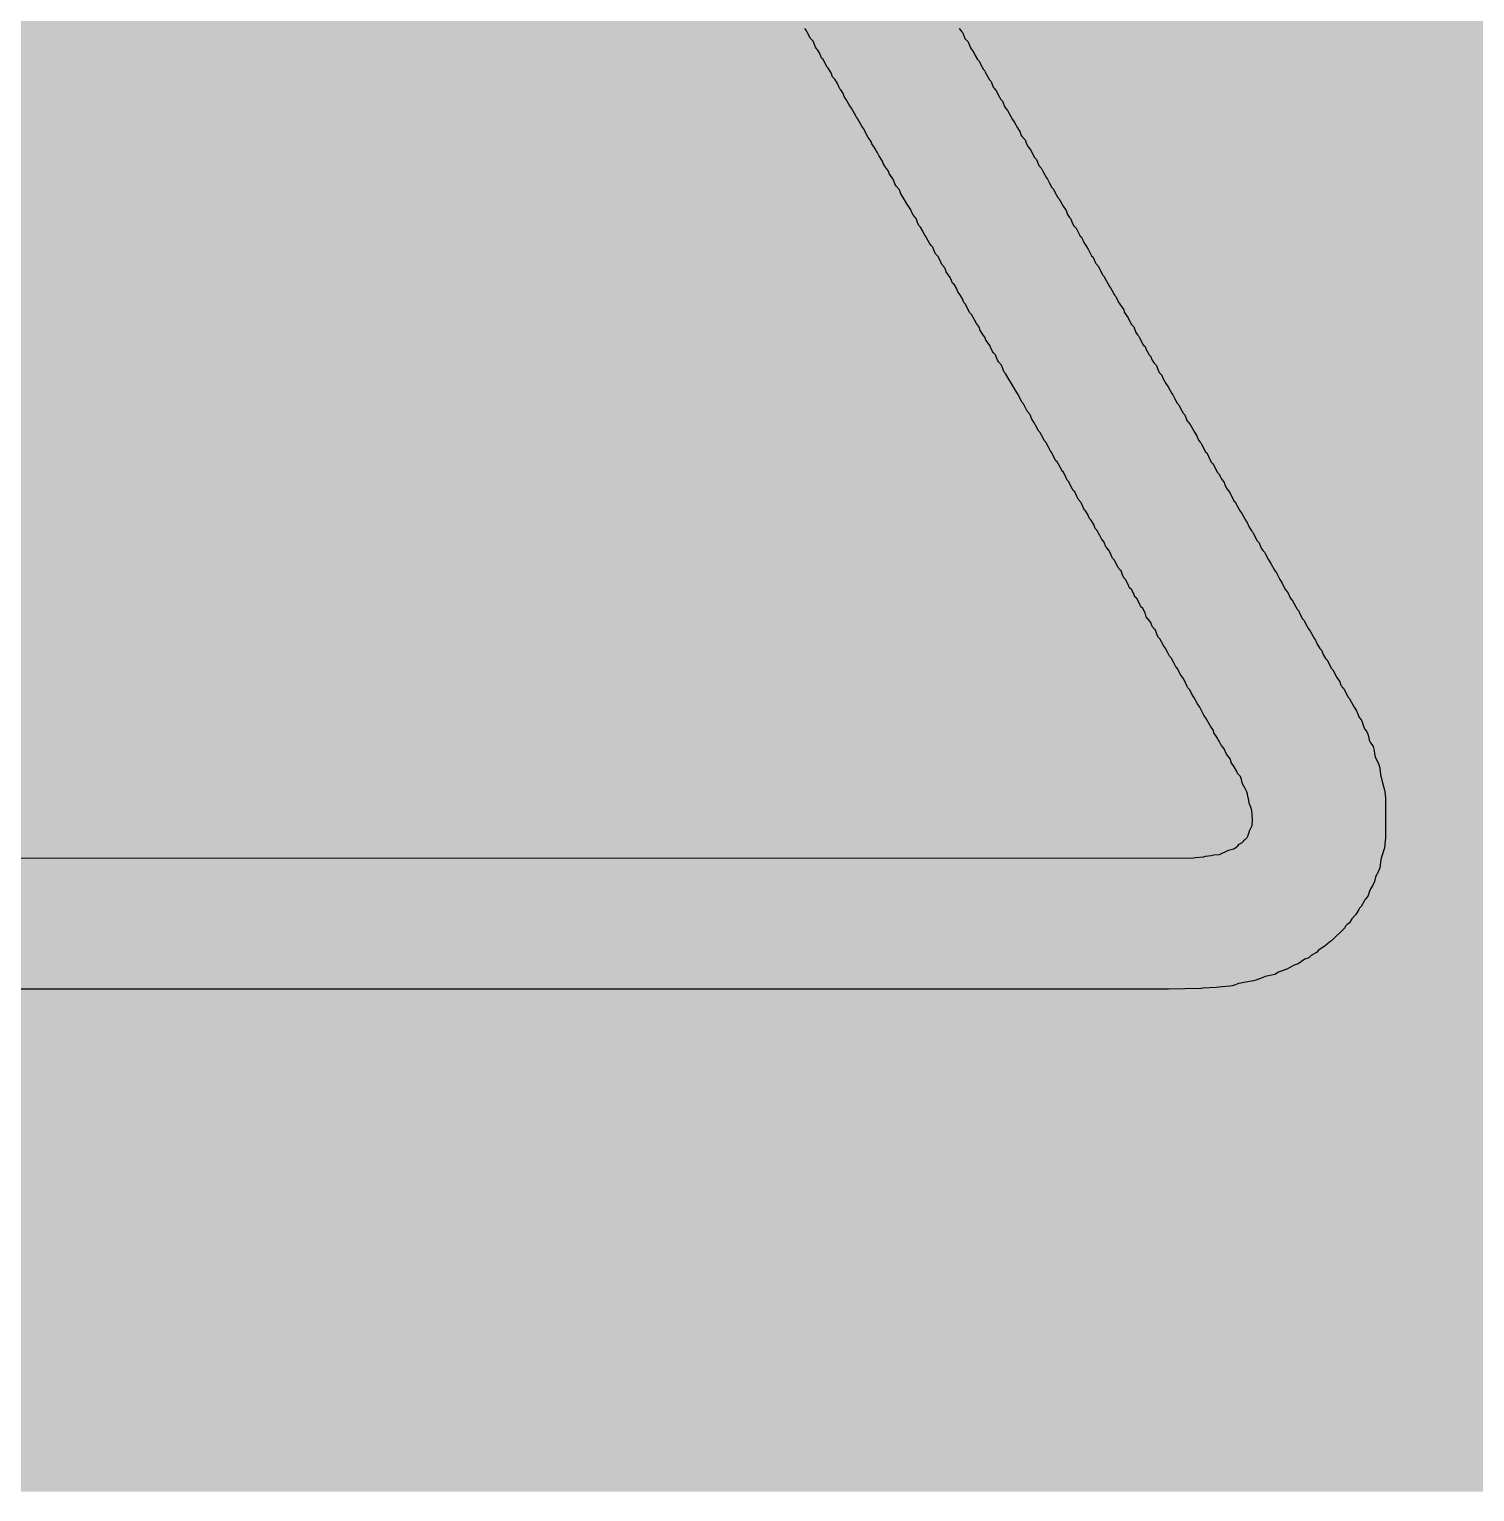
# Model space of a CAD drawing. Header units: inches. Extents: x 0 to 5379, y 0 to 5429.
# Drawn here: x 340.895 to 343.637, y 159.182 to 161.955 of the extents above; entities that cross this region are included whole.
import ezdxf

# ---------------------------------------------------------------- set-up
doc = ezdxf.new("R2010")
doc.units = ezdxf.units.IN
doc.layers.add('Bottom Solder', color=6, linetype='Continuous')
doc.layers.add('Top Overlay', color=2, linetype='Continuous')

msp = doc.modelspace()

# ---------------------------------------------------------------- hatches: boundary and pattern name
at = {"layer": 'Bottom Solder'}
for points in [[(320.6462, 159.1818), (347.218, 159.1818), (347.218, 203.8658), (320.6462, 203.8658)], [(302.967, 159.1818), (347.218, 159.1818), (347.218, 170.289), (302.967, 170.289)]]:
    msp.add_hatch(color=6, dxfattribs=at).paths.add_polyline_path(points)

# ---------------------------------------------------------------- linework, layer by layer
at = {"layer": 'Top Overlay'}
for p, q in [((342.3686, 161.954), (342.3664, 161.9562)), ((342.3743, 161.9438), (342.3686, 161.954)), ((342.3765, 161.9382), (342.3743, 161.9438)), ((342.3821, 161.9325), (342.3765, 161.9382)), ((342.3866, 161.9213), (342.3821, 161.9325)), ((342.6593, 161.9562), (342.6644, 161.95)), ((342.6644, 161.95), (342.6661, 161.9483)), ((342.6661, 161.9483), (342.67, 161.9376)), ((342.67, 161.9376), (342.6762, 161.9314)), ((342.3878, 161.919), (342.3866, 161.9213)), ((342.3912, 161.9156), (342.3878, 161.919)), ((342.3957, 161.9077), (342.3912, 161.9156)), ((342.3979, 161.9021), (342.3957, 161.9077)), ((342.6762, 161.9314), (342.6808, 161.9201)), ((342.6808, 161.9201), (342.6819, 161.9179)), ((342.6819, 161.9179), (342.6841, 161.9156)), ((342.6841, 161.9156), (342.6853, 161.9134)), ((342.6853, 161.9134), (342.6875, 161.9111)), ((342.6875, 161.9111), (342.6898, 161.9055)), ((342.6898, 161.9055), (342.6943, 161.8976)), ((342.399, 161.8999), (342.3979, 161.9021)), ((342.4013, 161.8976), (342.399, 161.8999)), ((342.4092, 161.883), (342.4013, 161.8976)), ((342.4109, 161.8813), (342.4092, 161.883)), ((342.4165, 161.8723), (342.4109, 161.8813)), ((342.6943, 161.8976), (342.6977, 161.8942)), ((342.6977, 161.8942), (342.6999, 161.8886)), ((342.6999, 161.8886), (342.7055, 161.8785)), ((342.7055, 161.8785), (342.7078, 161.8762)), ((342.4193, 161.8649), (342.4165, 161.8723)), ((342.4238, 161.8604), (342.4193, 161.8649)), ((342.4283, 161.8525), (342.4238, 161.8604)), ((342.4317, 161.8446), (342.4283, 161.8525)), ((342.7078, 161.8762), (342.7089, 161.8739)), ((342.7089, 161.8739), (342.7168, 161.8593)), ((342.7168, 161.8593), (342.7202, 161.8559)), ((342.7202, 161.8559), (342.7241, 161.8452)), ((342.4328, 161.8424), (342.4317, 161.8446)), ((342.4351, 161.8401), (342.4328, 161.8424)), ((342.4385, 161.8345), (342.4351, 161.8401)), ((342.4419, 161.8266), (342.4385, 161.8345)), ((342.443, 161.8244), (342.4419, 161.8266)), ((342.4452, 161.8221), (342.443, 161.8244)), ((342.4509, 161.812), (342.4452, 161.8221)), ((342.7241, 161.8452), (342.7258, 161.8435)), ((342.7258, 161.8435), (342.727, 161.8413)), ((342.727, 161.8413), (342.7303, 161.8379)), ((342.7303, 161.8379), (342.7326, 161.8322)), ((342.7326, 161.8322), (342.7382, 161.8221)), ((342.7382, 161.8221), (342.7416, 161.8187)), ((342.4554, 161.8052), (342.4509, 161.812)), ((342.4633, 161.7906), (342.4554, 161.8052)), ((342.7416, 161.8187), (342.7461, 161.8075)), ((342.7461, 161.8075), (342.7512, 161.8013)), ((342.7512, 161.8013), (342.7608, 161.7838)), ((342.4644, 161.7883), (342.4633, 161.7906)), ((342.4667, 161.786), (342.4644, 161.7883)), ((342.4745, 161.7714), (342.4667, 161.786)), ((342.4757, 161.7691), (342.4745, 161.7714)), ((342.4779, 161.7669), (342.4757, 161.7691)), ((342.4869, 161.75), (342.4779, 161.7669)), ((342.7608, 161.7838), (342.7641, 161.7782)), ((342.7641, 161.7782), (342.7698, 161.768)), ((342.7698, 161.768), (342.7754, 161.7601)), ((342.4926, 161.7421), (342.4869, 161.75)), ((342.4937, 161.7376), (342.4926, 161.7421)), ((342.4993, 161.7297), (342.4937, 161.7376)), ((342.7754, 161.7601), (342.7771, 161.7539)), ((342.7771, 161.7539), (342.7788, 161.7522)), ((342.7788, 161.7522), (342.7799, 161.75)), ((342.7799, 161.75), (342.7844, 161.7455)), ((342.7844, 161.7455), (342.7867, 161.7398)), ((342.7867, 161.7398), (342.7895, 161.7325)), ((342.5038, 161.7218), (342.4993, 161.7297)), ((342.5067, 161.7156), (342.5038, 161.7218)), ((342.514, 161.7049), (342.5067, 161.7156)), ((342.7895, 161.7325), (342.7934, 161.7286)), ((342.7934, 161.7286), (342.7946, 161.7263)), ((342.7946, 161.7263), (342.8025, 161.7117)), ((342.8025, 161.7117), (342.8058, 161.7083)), ((342.5151, 161.7004), (342.514, 161.7049)), ((342.5196, 161.6936), (342.5151, 161.7004)), ((342.5252, 161.6858), (342.5196, 161.6936)), ((342.5264, 161.6813), (342.5252, 161.6858)), ((342.8058, 161.7083), (342.8103, 161.697)), ((342.8103, 161.697), (342.8154, 161.6908)), ((342.8154, 161.6908), (342.8194, 161.6835)), ((342.8194, 161.6835), (342.825, 161.6734)), ((342.5348, 161.6694), (342.5264, 161.6813)), ((342.5376, 161.6621), (342.5348, 161.6694)), ((342.5405, 161.657), (342.5376, 161.6621)), ((342.5461, 161.6503), (342.5405, 161.657)), ((342.825, 161.6734), (342.8272, 161.6711)), ((342.8272, 161.6711), (342.8306, 161.6632)), ((342.8306, 161.6632), (342.8351, 161.6553)), ((342.8351, 161.6553), (342.8385, 161.652)), ((342.5489, 161.6429), (342.5461, 161.6503)), ((342.5534, 161.6362), (342.5489, 161.6429)), ((342.5602, 161.6238), (342.5534, 161.6362)), ((342.8385, 161.652), (342.8408, 161.6463)), ((342.8408, 161.6463), (342.8464, 161.6362)), ((342.8464, 161.6362), (342.8487, 161.6339)), ((342.8487, 161.6339), (342.8565, 161.6193)), ((342.5658, 161.6159), (342.5602, 161.6238)), ((342.5669, 161.6136), (342.5658, 161.6159)), ((342.5714, 161.6035), (342.5669, 161.6136)), ((342.5748, 161.6001), (342.5714, 161.6035)), ((342.576, 161.5979), (342.5748, 161.6001)), ((342.8565, 161.6193), (342.8622, 161.6114)), ((342.8622, 161.6114), (342.865, 161.6041)), ((342.865, 161.6041), (342.8689, 161.5979)), ((342.5776, 161.5962), (342.576, 161.5979)), ((342.5805, 161.5889), (342.5776, 161.5962)), ((342.5827, 161.5832), (342.5805, 161.5889)), ((342.5861, 161.5798), (342.5827, 161.5832)), ((342.5906, 161.5719), (342.5861, 161.5798)), ((342.5929, 161.5663), (342.5906, 161.5719)), ((342.8689, 161.5979), (342.8712, 161.5956)), ((342.8712, 161.5956), (342.8734, 161.59)), ((342.8734, 161.59), (342.8763, 161.5827)), ((342.8763, 161.5827), (342.8813, 161.5776)), ((342.8813, 161.5776), (342.8825, 161.5753)), ((342.8825, 161.5753), (342.8892, 161.5629)), ((342.5951, 161.5641), (342.5929, 161.5663)), ((342.603, 161.5494), (342.5951, 161.5641)), ((342.6053, 161.5472), (342.603, 161.5494)), ((342.6064, 161.5449), (342.6053, 161.5472)), ((342.6092, 161.5421), (342.6064, 161.5449)), ((342.8892, 161.5629), (342.8915, 161.5607)), ((342.8915, 161.5607), (342.8926, 161.5584)), ((342.8926, 161.5584), (342.896, 161.5505)), ((342.896, 161.5505), (342.8994, 161.5449)), ((342.8994, 161.5449), (342.9039, 161.5381)), ((342.612, 161.5348), (342.6092, 161.5421)), ((342.6143, 161.5291), (342.612, 161.5348)), ((342.6188, 161.5246), (342.6143, 161.5291)), ((342.6233, 161.5167), (342.6188, 161.5246)), ((342.6267, 161.5088), (342.6233, 161.5167)), ((342.9039, 161.5381), (342.9106, 161.5257)), ((342.9106, 161.5257), (342.9129, 161.5235)), ((342.9129, 161.5235), (342.914, 161.5212)), ((342.914, 161.5212), (342.9174, 161.5134)), ((342.63, 161.5055), (342.6267, 161.5088)), ((342.6312, 161.5032), (342.63, 161.5055)), ((342.6329, 161.5015), (342.6312, 161.5032)), ((342.6346, 161.4953), (342.6329, 161.5015)), ((342.6424, 161.4841), (342.6346, 161.4953)), ((342.9174, 161.5134), (342.9185, 161.5111)), ((342.9185, 161.5111), (342.9236, 161.5049)), ((342.9236, 161.5049), (342.9315, 161.4891)), ((342.9315, 161.4891), (342.9343, 161.4863)), ((342.6436, 161.4818), (342.6424, 161.4841)), ((342.6469, 161.4739), (342.6436, 161.4818)), ((342.6503, 161.4705), (342.6469, 161.4739)), ((342.6548, 161.4626), (342.6503, 161.4705)), ((342.656, 161.4581), (342.6548, 161.4626)), ((342.9343, 161.4863), (342.9354, 161.4841)), ((342.9354, 161.4841), (342.9444, 161.4672)), ((342.9444, 161.4672), (342.9467, 161.4649)), ((342.9467, 161.4649), (342.9546, 161.4502)), ((342.6616, 161.4502), (342.656, 161.4581)), ((342.6661, 161.4424), (342.6616, 161.4502)), ((342.6684, 161.4367), (342.6661, 161.4424)), ((342.6706, 161.4345), (342.6684, 161.4367)), ((342.6796, 161.4176), (342.6706, 161.4345)), ((342.9546, 161.4502), (342.9568, 161.448)), ((342.9568, 161.448), (342.9602, 161.4401)), ((342.9602, 161.4401), (342.9613, 161.4379)), ((342.9613, 161.4379), (342.9715, 161.4232)), ((342.683, 161.4142), (342.6796, 161.4176)), ((342.692, 161.3973), (342.683, 161.4142)), ((342.9715, 161.4232), (342.9726, 161.4187)), ((342.9726, 161.4187), (342.9799, 161.408)), ((342.9799, 161.408), (342.9856, 161.3956)), ((342.6977, 161.3894), (342.692, 161.3973)), ((342.6988, 161.3849), (342.6977, 161.3894)), ((342.7033, 161.3781), (342.6988, 161.3849)), ((342.7089, 161.3702), (342.7033, 161.3781)), ((342.9856, 161.3956), (342.9906, 161.3905)), ((342.9906, 161.3905), (342.9946, 161.3798)), ((342.9946, 161.3798), (342.9974, 161.3759)), ((342.7101, 161.3657), (342.7089, 161.3702)), ((342.7179, 161.3545), (342.7101, 161.3657)), ((342.7191, 161.3522), (342.7179, 161.3545)), ((342.7224, 161.3443), (342.7191, 161.3522)), ((342.9974, 161.3759), (342.9997, 161.3736)), ((342.9997, 161.3736), (343.0008, 161.3714)), ((343.0008, 161.3714), (343.0087, 161.3567)), ((343.0087, 161.3567), (343.012, 161.3533)), ((343.012, 161.3533), (343.0143, 161.3477)), ((342.7236, 161.3421), (342.7224, 161.3443)), ((342.7281, 161.3376), (342.7236, 161.3421)), ((342.7298, 161.3336), (342.7281, 161.3376)), ((342.7326, 161.3263), (342.7298, 161.3336)), ((342.7343, 161.3246), (342.7326, 161.3263)), ((342.7394, 161.3184), (342.7343, 161.3246)), ((343.0143, 161.3477), (343.0199, 161.3376)), ((343.0199, 161.3376), (343.0222, 161.3353)), ((343.0222, 161.3353), (343.0256, 161.3274)), ((343.0256, 161.3274), (343.029, 161.3218)), ((343.029, 161.3218), (343.0335, 161.3173)), ((342.7416, 161.3128), (342.7394, 161.3184)), ((342.745, 161.3049), (342.7416, 161.3128)), ((342.7472, 161.3026), (342.745, 161.3049)), ((342.754, 161.2902), (342.7472, 161.3026)), ((343.0335, 161.3173), (343.0357, 161.3116)), ((343.0357, 161.3116), (343.0385, 161.3043)), ((343.0385, 161.3043), (343.0436, 161.2993)), ((343.0436, 161.2993), (343.0459, 161.2936)), ((342.7585, 161.2835), (342.754, 161.2902)), ((342.7653, 161.2711), (342.7585, 161.2835)), ((342.7698, 161.2643), (342.7653, 161.2711)), ((343.0459, 161.2936), (343.0515, 161.2835)), ((343.0515, 161.2835), (343.056, 161.2767)), ((343.056, 161.2767), (343.0628, 161.2643)), ((342.7777, 161.2497), (342.7698, 161.2643)), ((342.7788, 161.2474), (342.7777, 161.2497)), ((342.7816, 161.2446), (342.7788, 161.2474)), ((342.7884, 161.2311), (342.7816, 161.2446)), ((343.0628, 161.2643), (343.065, 161.2621)), ((343.065, 161.2621), (343.0684, 161.2542)), ((343.0684, 161.2542), (343.0729, 161.2463)), ((343.0729, 161.2463), (343.0763, 161.2429)), ((343.0763, 161.2429), (343.0785, 161.2373)), ((342.7934, 161.2249), (342.7884, 161.2311)), ((342.7946, 161.2226), (342.7934, 161.2249)), ((342.7968, 161.217), (342.7946, 161.2226)), ((342.8013, 161.2102), (342.7968, 161.217)), ((343.0785, 161.2373), (343.0842, 161.2271)), ((343.0842, 161.2271), (343.0875, 161.2238)), ((343.0875, 161.2238), (343.0915, 161.213)), ((343.0915, 161.213), (343.0943, 161.2091)), ((342.807, 161.2001), (342.8013, 161.2102)), ((342.8092, 161.1945), (342.807, 161.2001)), ((342.8126, 161.1911), (342.8092, 161.1945)), ((342.8182, 161.1809), (342.8126, 161.1911)), ((343.0943, 161.2091), (343.0977, 161.2057)), ((343.0977, 161.2057), (343.1056, 161.1911)), ((343.1056, 161.1911), (343.1101, 161.1843)), ((343.1101, 161.1843), (343.1129, 161.177)), ((342.8205, 161.1753), (342.8182, 161.1809)), ((342.8239, 161.1719), (342.8205, 161.1753)), ((342.8284, 161.164), (342.8239, 161.1719)), ((342.8318, 161.1561), (342.8284, 161.164)), ((342.834, 161.1539), (342.8318, 161.1561)), ((343.1129, 161.177), (343.1157, 161.173)), ((343.1157, 161.173), (343.118, 161.1708)), ((343.118, 161.1708), (343.1191, 161.1685)), ((343.1191, 161.1685), (343.127, 161.1539)), ((342.843, 161.137), (342.834, 161.1539)), ((342.8453, 161.1347), (342.843, 161.137)), ((342.8532, 161.1201), (342.8453, 161.1347)), ((343.127, 161.1539), (343.1292, 161.1516)), ((343.1292, 161.1516), (343.1304, 161.1494)), ((343.1304, 161.1494), (343.1349, 161.1392)), ((343.1349, 161.1392), (343.1383, 161.1336)), ((343.1383, 161.1336), (343.1405, 161.1313)), ((343.1405, 161.1313), (343.1416, 161.1291)), ((343.1416, 161.1291), (343.1495, 161.1144)), ((342.8543, 161.1178), (342.8532, 161.1201)), ((342.8565, 161.1156), (342.8543, 161.1178)), ((342.8611, 161.1077), (342.8565, 161.1156)), ((342.8644, 161.0998), (342.8611, 161.1077)), ((342.8667, 161.0975), (342.8644, 161.0998)), ((343.1495, 161.1144), (343.1529, 161.1111)), ((343.1529, 161.1111), (343.1552, 161.1054)), ((343.1552, 161.1054), (343.1563, 161.1032)), ((343.1563, 161.1032), (343.1619, 161.0953)), ((342.8746, 161.0829), (342.8667, 161.0975)), ((342.8757, 161.0806), (342.8746, 161.0829)), ((342.8785, 161.0778), (342.8757, 161.0806)), ((342.8853, 161.0643), (342.8785, 161.0778)), ((343.1619, 161.0953), (343.163, 161.093)), ((343.163, 161.093), (343.1664, 161.0851)), ((343.1664, 161.0851), (343.1676, 161.0829)), ((343.1676, 161.0829), (343.1726, 161.0767)), ((343.1726, 161.0767), (343.1805, 161.0609)), ((342.8903, 161.0581), (342.8853, 161.0643)), ((342.8915, 161.0559), (342.8903, 161.0581)), ((342.896, 161.0457), (342.8915, 161.0559)), ((342.8971, 161.0435), (342.896, 161.0457)), ((343.1805, 161.0609), (343.1833, 161.0581)), ((343.1833, 161.0581), (343.1845, 161.0559)), ((343.1845, 161.0559), (343.1923, 161.0412)), ((342.8988, 161.0418), (342.8971, 161.0435)), ((342.9033, 161.035), (342.8988, 161.0418)), ((342.9061, 161.0277), (342.9033, 161.035)), ((342.9089, 161.0249), (342.9061, 161.0277)), ((342.9146, 161.0158), (342.9089, 161.0249)), ((343.1923, 161.0412), (343.1946, 161.0389)), ((343.1946, 161.0389), (343.1957, 161.0367)), ((343.1957, 161.0367), (343.2036, 161.022)), ((343.2036, 161.022), (343.2059, 161.0198)), ((343.2059, 161.0198), (343.2092, 161.0119)), ((342.9174, 161.0085), (342.9146, 161.0158)), ((342.9208, 161.0051), (342.9174, 161.0085)), ((342.9264, 160.995), (342.9208, 161.0051)), ((342.9292, 160.9888), (342.9264, 160.995)), ((342.9343, 160.9826), (342.9292, 160.9888)), ((343.2092, 161.0119), (343.2138, 161.004)), ((343.2138, 161.004), (343.216, 161.0018)), ((343.216, 161.0018), (343.2171, 160.9995)), ((343.2171, 160.9995), (343.225, 160.9849)), ((342.9377, 160.9736), (342.9343, 160.9826)), ((342.9394, 160.9719), (342.9377, 160.9736)), ((342.9444, 160.9657), (342.9394, 160.9719)), ((342.9489, 160.9544), (342.9444, 160.9657)), ((343.225, 160.9849), (343.2284, 160.9815)), ((343.2284, 160.9815), (343.2323, 160.9708)), ((343.2323, 160.9708), (343.2352, 160.9668)), ((343.2352, 160.9668), (343.2385, 160.9634)), ((343.2385, 160.9634), (343.2397, 160.9612)), ((343.2397, 160.9612), (343.2464, 160.9488)), ((342.9501, 160.9522), (342.9489, 160.9544)), ((342.9535, 160.9488), (342.9501, 160.9522)), ((342.958, 160.9409), (342.9535, 160.9488)), ((342.9602, 160.9353), (342.958, 160.9409)), ((342.9625, 160.933), (342.9602, 160.9353)), ((343.2464, 160.9488), (343.2509, 160.942)), ((343.2509, 160.942), (343.2577, 160.9296)), ((342.9636, 160.9308), (342.9625, 160.933)), ((342.9664, 160.928), (342.9636, 160.9308)), ((342.9692, 160.9206), (342.9664, 160.928)), ((342.9715, 160.915), (342.9692, 160.9206)), ((342.9749, 160.9116), (342.9715, 160.915)), ((342.9794, 160.9037), (342.9749, 160.9116)), ((343.2577, 160.9296), (343.2611, 160.924)), ((343.2611, 160.924), (343.2678, 160.9116)), ((343.2678, 160.9116), (343.2724, 160.9049)), ((342.9828, 160.8958), (342.9794, 160.9037)), ((342.9861, 160.8925), (342.9828, 160.8958)), ((342.9906, 160.8846), (342.9861, 160.8925)), ((342.9929, 160.8789), (342.9906, 160.8846)), ((342.9963, 160.8756), (342.9929, 160.8789)), ((343.2724, 160.9049), (343.2746, 160.8992)), ((343.2746, 160.8992), (343.278, 160.8936)), ((343.278, 160.8936), (343.2836, 160.8857)), ((343.2836, 160.8857), (343.2864, 160.8784)), ((343.2864, 160.8784), (343.2893, 160.8744)), ((343.0008, 160.8677), (342.9963, 160.8756)), ((343.0042, 160.8598), (343.0008, 160.8677)), ((343.0075, 160.8564), (343.0042, 160.8598)), ((343.012, 160.8485), (343.0075, 160.8564)), ((343.2893, 160.8744), (343.2915, 160.8722)), ((343.2915, 160.8722), (343.2926, 160.8699)), ((343.2926, 160.8699), (343.3005, 160.8553)), ((343.3005, 160.8553), (343.3028, 160.853)), ((343.3028, 160.853), (343.3062, 160.8451)), ((343.0143, 160.8406), (343.012, 160.8485)), ((343.0182, 160.8367), (343.0143, 160.8406)), ((343.0228, 160.8299), (343.0182, 160.8367)), ((343.0256, 160.8226), (343.0228, 160.8299)), ((343.0289, 160.8192), (343.0256, 160.8226)), ((343.3062, 160.8451), (343.3107, 160.8372)), ((343.3107, 160.8372), (343.314, 160.8339)), ((343.314, 160.8339), (343.3163, 160.8282)), ((343.3163, 160.8282), (343.3219, 160.8181)), ((343.0301, 160.817), (343.0289, 160.8192)), ((343.0318, 160.8153), (343.0301, 160.817)), ((343.0346, 160.8079), (343.0318, 160.8153)), ((343.0368, 160.8023), (343.0346, 160.8079)), ((343.0402, 160.7989), (343.0368, 160.8023)), ((343.047, 160.7865), (343.0402, 160.7989)), ((343.3219, 160.8181), (343.3242, 160.8158)), ((343.3242, 160.8158), (343.3253, 160.8136)), ((343.3253, 160.8136), (343.3332, 160.7989)), ((343.3332, 160.7989), (343.3355, 160.7967)), ((343.3355, 160.7967), (343.3366, 160.7944)), ((343.0481, 160.7843), (343.047, 160.7865)), ((343.0504, 160.782), (343.0481, 160.7843)), ((343.0549, 160.7741), (343.0504, 160.782)), ((343.0582, 160.7663), (343.0549, 160.7741)), ((343.3366, 160.7944), (343.3388, 160.7888)), ((343.3388, 160.7888), (343.3433, 160.7809)), ((343.3433, 160.7809), (343.3467, 160.7775)), ((343.3467, 160.7775), (343.3501, 160.7696)), ((343.3501, 160.7696), (343.3546, 160.7617)), ((343.0616, 160.7629), (343.0582, 160.7663)), ((343.0661, 160.755), (343.0616, 160.7629)), ((343.0695, 160.7471), (343.0661, 160.755)), ((343.0729, 160.7437), (343.0695, 160.7471)), ((343.0763, 160.7381), (343.0729, 160.7437)), ((343.3546, 160.7617), (343.3569, 160.7595)), ((343.3569, 160.7595), (343.358, 160.7572)), ((343.358, 160.7572), (343.3659, 160.7426)), ((343.3659, 160.7426), (343.3681, 160.7403)), ((343.3681, 160.7403), (343.376, 160.7257)), ((343.0785, 160.7324), (343.0763, 160.7381)), ((343.0842, 160.7246), (343.0785, 160.7324)), ((343.0875, 160.7189), (343.0842, 160.7246)), ((343.0921, 160.7088), (343.0875, 160.7189)), ((343.376, 160.7257), (343.3817, 160.7178)), ((343.3817, 160.7178), (343.3833, 160.7116)), ((343.3833, 160.7116), (343.385, 160.7099)), ((343.0932, 160.7065), (343.0921, 160.7088)), ((343.0971, 160.7026), (343.0932, 160.7065)), ((343.0999, 160.6953), (343.0971, 160.7026)), ((343.1044, 160.6885), (343.0999, 160.6953)), ((343.1112, 160.6761), (343.1044, 160.6885)), ((343.385, 160.7099), (343.3862, 160.7077)), ((343.3862, 160.7077), (343.3884, 160.7054)), ((343.3884, 160.7054), (343.3895, 160.7031)), ((343.3895, 160.7031), (343.3974, 160.6885)), ((343.3974, 160.6885), (343.3997, 160.6862)), ((343.3997, 160.6862), (343.4008, 160.684)), ((343.4008, 160.684), (343.4087, 160.6693)), ((343.1157, 160.6693), (343.1112, 160.6761)), ((343.1236, 160.6547), (343.1157, 160.6693)), ((343.4087, 160.6693), (343.4132, 160.6626)), ((343.4132, 160.6626), (343.416, 160.6553)), ((343.1247, 160.6524), (343.1236, 160.6547)), ((343.127, 160.6502), (343.1247, 160.6524)), ((343.136, 160.6333), (343.127, 160.6502)), ((343.1416, 160.6254), (343.136, 160.6333)), ((343.416, 160.6553), (343.4177, 160.6513)), ((343.4177, 160.6513), (343.4233, 160.6434)), ((343.4233, 160.6434), (343.4256, 160.6355)), ((343.4256, 160.6355), (343.4284, 160.6282)), ((343.1428, 160.6209), (343.1416, 160.6254)), ((343.1484, 160.613), (343.1428, 160.6209)), ((343.1529, 160.6051), (343.1484, 160.613)), ((343.1563, 160.5972), (343.1529, 160.6051)), ((343.4284, 160.6282), (343.4324, 160.6243)), ((343.4324, 160.6243), (343.4346, 160.6186)), ((343.4346, 160.6186), (343.4357, 160.6141)), ((343.4357, 160.6141), (343.4374, 160.6068)), ((343.4374, 160.6068), (343.4391, 160.6029)), ((343.4391, 160.6029), (343.4448, 160.595)), ((343.1608, 160.5927), (343.1563, 160.5972)), ((343.1619, 160.5905), (343.1608, 160.5927)), ((343.1664, 160.5803), (343.1619, 160.5905)), ((343.1692, 160.5775), (343.1664, 160.5803)), ((343.1738, 160.5707), (343.1692, 160.5775)), ((343.4448, 160.595), (343.4464, 160.5876)), ((343.4464, 160.5876), (343.4476, 160.5809)), ((343.4476, 160.5809), (343.4487, 160.5753)), ((343.4487, 160.5753), (343.4549, 160.5623)), ((343.1754, 160.5645), (343.1738, 160.5707)), ((343.1811, 160.5567), (343.1754, 160.5645)), ((343.1856, 160.5488), (343.1811, 160.5567)), ((343.1878, 160.5431), (343.1856, 160.5488)), ((343.4549, 160.5623), (343.4572, 160.5544)), ((343.4572, 160.5544), (343.4588, 160.5414)), ((343.1929, 160.5381), (343.1878, 160.5431)), ((343.1952, 160.5324), (343.1929, 160.5381)), ((343.1969, 160.524), (343.1952, 160.5324)), ((343.2019, 160.5155), (343.1969, 160.524)), ((343.4588, 160.5414), (343.46, 160.5369)), ((343.46, 160.5369), (343.4611, 160.5313)), ((343.4611, 160.5313), (343.4645, 160.5189)), ((343.4645, 160.5189), (343.4656, 160.5144)), ((343.2053, 160.5088), (343.2019, 160.5155)), ((343.2064, 160.5043), (343.2053, 160.5088)), ((343.2076, 160.4975), (343.2064, 160.5043)), ((343.2087, 160.493), (343.2076, 160.4975)), ((343.2098, 160.4874), (343.2087, 160.493)), ((343.4656, 160.5144), (343.4667, 160.5088)), ((343.4667, 160.5088), (343.4679, 160.4975)), ((343.4679, 160.4975), (343.4684, 160.4203)), ((343.2126, 160.48), (343.2098, 160.4874)), ((343.2143, 160.4738), (343.2126, 160.48)), ((343.216, 160.4564), (343.2143, 160.4738)), ((343.2092, 160.4304), (343.2104, 160.435)), ((343.2104, 160.435), (343.2149, 160.4451)), ((343.2149, 160.4451), (343.216, 160.4564)), ((343.1816, 160.4017), (343.1878, 160.4068)), ((343.1878, 160.4068), (343.1907, 160.4096)), ((343.1907, 160.4096), (343.1963, 160.413)), ((343.1963, 160.413), (343.1991, 160.4158)), ((343.1991, 160.4158), (343.1997, 160.4175)), ((343.1997, 160.4175), (343.2019, 160.4186)), ((343.2019, 160.4186), (343.2059, 160.4226)), ((343.2059, 160.4226), (343.207, 160.4248)), ((343.207, 160.4248), (343.2092, 160.4304)), ((343.4673, 160.4169), (343.4662, 160.4023)), ((343.4684, 160.4203), (343.4673, 160.4169)), ((336.5535, 160.3826), (343.1039, 160.3837)), ((343.1039, 160.3837), (343.1073, 160.3848)), ((343.1073, 160.3848), (343.123, 160.3859)), ((343.123, 160.3859), (343.1264, 160.3871)), ((343.1264, 160.3871), (343.1377, 160.3882)), ((343.1377, 160.3882), (343.1422, 160.3893)), ((343.1422, 160.3893), (343.1535, 160.3904)), ((343.1535, 160.3904), (343.1704, 160.3983)), ((343.1704, 160.3983), (343.1777, 160.4)), ((343.1777, 160.4), (343.1816, 160.4017)), ((343.4594, 160.3809), (343.4572, 160.3651)), ((343.4617, 160.3888), (343.4594, 160.3809)), ((343.4639, 160.3944), (343.4617, 160.3888)), ((343.465, 160.3989), (343.4639, 160.3944)), ((343.4662, 160.4023), (343.465, 160.3989)), ((343.4515, 160.3527), (343.4493, 160.3471)), ((343.4532, 160.3544), (343.4515, 160.3527)), ((343.4572, 160.3651), (343.4532, 160.3544)), ((343.4397, 160.3251), (343.4369, 160.3189)), ((343.4442, 160.3319), (343.4397, 160.3251)), ((343.447, 160.3392), (343.4442, 160.3319)), ((343.4493, 160.3471), (343.447, 160.3392)), ((343.4279, 160.302), (343.4222, 160.2918)), ((343.429, 160.3042), (343.4279, 160.302)), ((343.4307, 160.3059), (343.429, 160.3042)), ((343.4352, 160.3127), (343.4307, 160.3059)), ((343.4369, 160.3189), (343.4352, 160.3127)), ((343.4042, 160.2682), (343.3997, 160.2603)), ((343.4121, 160.2761), (343.4042, 160.2682)), ((343.4177, 160.2862), (343.4121, 160.2761)), ((343.4188, 160.2885), (343.4177, 160.2862)), ((343.4222, 160.2918), (343.4188, 160.2885)), ((343.3907, 160.2513), (343.3664, 160.2271)), ((343.3918, 160.2535), (343.3907, 160.2513)), ((343.3957, 160.2575), (343.3918, 160.2535)), ((343.3997, 160.2603), (343.3957, 160.2575)), ((343.3518, 160.2158), (343.3411, 160.2085)), ((343.354, 160.2169), (343.3518, 160.2158)), ((343.358, 160.2209), (343.354, 160.2169)), ((343.3642, 160.2259), (343.358, 160.2209)), ((343.3664, 160.2271), (343.3642, 160.2259)), ((343.309, 160.1876), (343.3022, 160.1831)), ((343.3152, 160.1916), (343.309, 160.1876)), ((343.3225, 160.1944), (343.3152, 160.1916)), ((343.327, 160.1989), (343.3225, 160.1944)), ((343.3371, 160.2045), (343.327, 160.1989)), ((343.3411, 160.2085), (343.3371, 160.2045)), ((343.2397, 160.1589), (343.234, 160.1566)), ((343.2464, 160.16), (343.2397, 160.1589)), ((343.2521, 160.1611), (343.2464, 160.16)), ((343.2583, 160.1628), (343.2521, 160.1611)), ((343.265, 160.1673), (343.2583, 160.1628)), ((343.2808, 160.173), (343.265, 160.1673)), ((343.2949, 160.1803), (343.2808, 160.173)), ((343.3022, 160.1831), (343.2949, 160.1803)), ((343.0566, 160.1347), (334.9004, 160.1358)), ((343.1185, 160.1358), (343.0566, 160.1347)), ((343.1219, 160.1369), (343.1185, 160.1358)), ((343.1467, 160.138), (343.1219, 160.1369)), ((343.158, 160.1392), (343.1467, 160.138)), ((343.1726, 160.1403), (343.158, 160.1392)), ((343.1771, 160.1414), (343.1726, 160.1403)), ((343.1833, 160.1431), (343.1771, 160.1414)), ((343.189, 160.1454), (343.1833, 160.1431)), ((343.1935, 160.1465), (343.189, 160.1454)), ((343.1991, 160.1476), (343.1935, 160.1465)), ((343.2177, 160.1504), (343.1991, 160.1476)), ((343.2222, 160.1516), (343.2177, 160.1504)), ((343.234, 160.1566), (343.2222, 160.1516))]:
    msp.add_line(p, q, dxfattribs=at)

doc.saveas('drawing.dxf')
